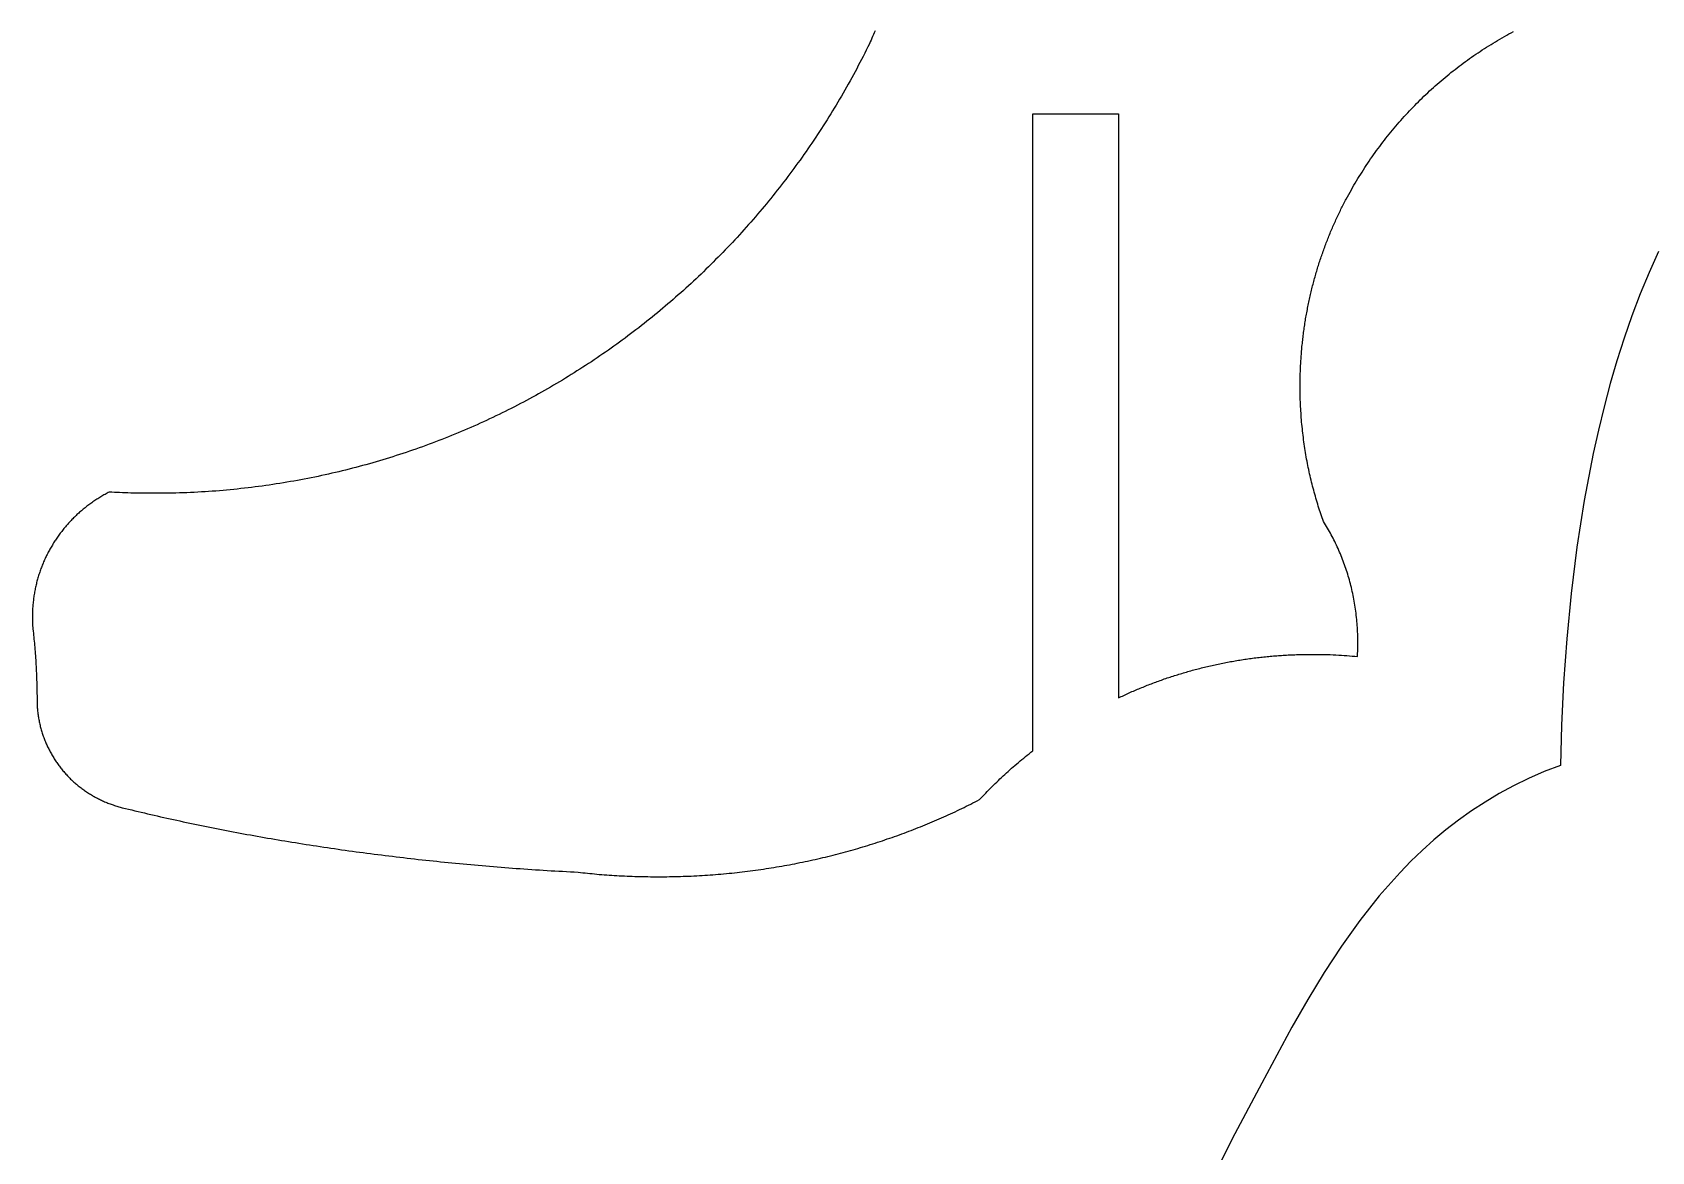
# Model space of a CAD drawing. Extents: x -331 to 1103, y -532 to 1751.
# Drawn here: x 499.1 to 729.2, y 667.9 to 826.9 of the extents above; entities that cross this region are included whole.
import ezdxf

# ---------------------------------------------------------------- set-up
doc = ezdxf.new("R2010")
doc.units = 0
doc.layers.add('Default_Layer', color=1, linetype='CONTINUOUS')

msp = doc.modelspace()

# ---------------------------------------------------------------- linework, layer by layer
at = {"layer": 'Default_Layer'}
for points in [[(618.84, 827.09), (618.72, 826.82), (618.61, 826.56), (618.49, 826.29), (618.38, 826.03), (618.26, 825.77), (618.14, 825.51), (618.03, 825.24), (617.81, 824.8), (617.59, 824.35), (617.36, 823.91), (617.14, 823.47), (616.91, 823.03), (616.68, 822.59), (616.45, 822.15), (616.22, 821.71), (615.99, 821.27), (615.75, 820.84), (615.51, 820.4), (615.27, 819.97), (615.03, 819.54), (614.79, 819.11), (614.55, 818.68), (614.3, 818.25), (614.05, 817.82), (613.8, 817.4), (613.55, 816.97), (613.3, 816.55), (613.04, 816.13), (612.79, 815.71), (612.53, 815.29), (612.27, 814.87), (612.01, 814.45), (611.74, 814.04), (611.48, 813.62), (611.21, 813.21), (610.94, 812.8), (610.67, 812.38), (610.4, 811.97), (610.13, 811.57), (609.85, 811.16), (609.57, 810.75), (609.3, 810.35), (609.02, 809.95), (608.73, 809.54), (608.45, 809.14), (608.17, 808.74), (607.88, 808.35), (607.59, 807.95), (607.3, 807.55), (607.01, 807.16), (606.72, 806.77), (606.42, 806.38), (606.13, 805.99), (605.83, 805.6), (605.53, 805.21), (605.23, 804.82), (604.93, 804.44), (604.62, 804.06), (604.32, 803.67), (604.01, 803.29), (603.7, 802.91), (603.39, 802.54), (603.08, 802.16), (602.77, 801.79), (602.45, 801.41), (602.13, 801.04), (601.82, 800.67), (601.5, 800.3), (601.18, 799.93), (600.85, 799.57), (600.53, 799.2), (600.2, 798.84), (599.88, 798.48), (599.55, 798.11), (599.22, 797.76), (598.89, 797.4), (598.56, 797.04), (598.22, 796.69), (597.88, 796.33), (597.55, 795.98), (597.21, 795.63), (596.87, 795.28), (596.53, 794.93), (596.18, 794.59), (595.84, 794.24), (595.49, 793.9), (595.15, 793.56), (594.8, 793.22), (594.45, 792.88), (594.1, 792.54), (593.74, 792.21), (593.39, 791.88), (593.03, 791.54), (592.68, 791.21), (592.32, 790.88), (591.96, 790.56), (591.6, 790.23), (591.23, 789.9), (590.87, 789.58), (590.5, 789.26), (590.14, 788.94), (589.77, 788.62), (589.4, 788.31), (589.03, 787.99), (588.66, 787.68), (588.28, 787.37), (587.91, 787.06), (587.53, 786.75), (587.15, 786.44), (586.78, 786.13), (586.4, 785.83), (586.01, 785.53), (585.63, 785.23), (585.25, 784.93), (584.86, 784.63), (584.48, 784.34), (584.09, 784.04), (583.7, 783.75), (583.31, 783.46), (582.92, 783.17), (582.52, 782.88), (582.13, 782.6), (581.73, 782.31), (581.34, 782.03), (580.94, 781.75), (580.54, 781.47), (580.14, 781.19), (579.74, 780.92), (579.34, 780.64), (578.93, 780.37), (578.53, 780.1), (578.12, 779.83), (577.71, 779.57), (577.3, 779.3), (576.89, 779.04), (576.48, 778.78), (576.07, 778.52), (575.66, 778.26), (575.24, 778), (574.83, 777.75), (574.41, 777.49), (573.99, 777.24), (573.57, 776.99), (573.15, 776.75), (572.73, 776.5), (572.31, 776.26), (571.88, 776.02), (571.46, 775.77), (571.03, 775.54), (570.61, 775.3), (570.18, 775.06), (569.75, 774.83), (569.32, 774.6), (568.89, 774.37), (568.45, 774.14), (568.02, 773.92), (567.59, 773.69), (567.15, 773.47), (566.71, 773.25), (566.27, 773.03), (565.84, 772.82), (565.4, 772.6), (564.95, 772.39), (564.51, 772.18), (564.07, 771.97), (563.62, 771.76), (563.18, 771.56), (562.73, 771.35), (562.29, 771.15), (561.84, 770.95), (561.39, 770.75), (560.94, 770.56), (560.49, 770.37), (560.03, 770.17), (559.58, 769.98), (559.13, 769.8), (558.67, 769.61), (558.21, 769.43), (557.76, 769.24), (557.3, 769.06), (556.84, 768.88), (556.38, 768.71), (555.92, 768.53), (555.46, 768.36), (554.99, 768.19), (554.53, 768.02), (554.06, 767.86), (553.6, 767.69), (553.13, 767.53), (552.66, 767.37), (552.19, 767.21), (551.73, 767.06), (551.25, 766.9), (550.78, 766.75), (550.31, 766.6), (549.84, 766.45), (549.36, 766.3), (548.89, 766.16), (548.41, 766.02), (547.94, 765.88), (547.46, 765.74), (546.98, 765.6), (546.5, 765.47), (546.02, 765.34), (545.54, 765.21), (545.06, 765.08), (544.58, 764.95), (544.09, 764.83), (543.61, 764.71), (543.13, 764.59), (542.64, 764.47), (542.15, 764.36), (541.67, 764.25), (541.18, 764.13), (540.69, 764.03), (540.2, 763.92), (539.71, 763.81), (539.22, 763.71), (538.72, 763.61), (538.23, 763.51), (537.74, 763.42), (537.24, 763.32), (536.75, 763.23), (536.25, 763.14), (535.76, 763.06), (535.26, 762.97), (534.76, 762.89), (534.26, 762.81), (533.76, 762.73), (533.26, 762.65), (532.76, 762.58), (532.26, 762.51), (531.76, 762.44), (531.25, 762.37), (530.75, 762.3), (530.25, 762.24), (529.74, 762.18), (529.24, 762.12), (528.73, 762.07), (528.22, 762.01), (527.71, 761.96), (527.21, 761.91), (526.7, 761.86), (526.19, 761.82), (525.68, 761.77), (525.16, 761.73), (524.65, 761.7), (524.14, 761.66), (523.63, 761.63), (523.11, 761.59), (522.6, 761.57), (522.08, 761.54), (521.57, 761.51), (521.05, 761.49), (520.54, 761.47), (520.02, 761.45), (519.5, 761.44), (518.98, 761.43), (518.46, 761.42), (517.95, 761.41), (517.42, 761.4), (516.9, 761.4), (516.38, 761.4), (515.96, 761.4), (515.55, 761.4), (515.13, 761.4), (514.71, 761.41), (514.3, 761.42), (513.89, 761.42), (513.48, 761.43), (513.08, 761.44), (512.68, 761.46), (512.28, 761.47), (511.89, 761.48), (511.5, 761.5), (511.12, 761.52), (510.75, 761.54), (510.38, 761.56), (510.02, 761.58), (509.87, 761.5), (509.72, 761.42), (509.57, 761.34), (509.42, 761.25), (509.27, 761.17), (509.12, 761.08), (508.97, 761), (508.83, 760.91), (508.68, 760.82), (508.53, 760.73), (508.39, 760.64), (508.25, 760.55), (508.1, 760.46), (507.96, 760.36), (507.82, 760.27), (507.68, 760.17), (507.54, 760.07), (507.4, 759.97), (507.26, 759.87), (507.13, 759.77), (506.99, 759.67), (506.86, 759.57), (506.72, 759.46), (506.59, 759.36), (506.46, 759.25), (506.33, 759.15), (506.2, 759.04), (506.07, 758.93), (505.94, 758.82), (505.81, 758.71), (505.69, 758.59), (505.56, 758.48), (505.44, 758.37), (505.32, 758.25), (505.19, 758.13), (505.07, 758.02), (504.95, 757.9), (504.83, 757.78), (504.71, 757.66), (504.6, 757.54), (504.48, 757.41), (504.37, 757.29), (504.25, 757.16), (504.14, 757.04), (504.03, 756.91), (503.92, 756.79), (503.81, 756.66), (503.7, 756.53), (503.59, 756.4), (503.48, 756.27), (503.38, 756.14), (503.28, 756), (503.17, 755.87), (503.07, 755.74), (502.97, 755.6), (502.87, 755.47), (502.77, 755.33), (502.67, 755.19), (502.58, 755.05), (502.48, 754.91), (502.39, 754.77), (502.3, 754.63), (502.2, 754.49), (502.11, 754.35), (502.03, 754.2), (501.94, 754.06), (501.85, 753.91), (501.76, 753.77), (501.68, 753.62), (501.6, 753.47), (501.52, 753.33), (501.44, 753.18), (501.36, 753.03), (501.28, 752.88), (501.2, 752.73), (501.13, 752.57), (501.05, 752.42), (500.98, 752.27), (500.91, 752.12), (500.84, 751.96), (500.77, 751.81), (500.7, 751.65), (500.63, 751.49), (500.57, 751.34), (500.5, 751.18), (500.44, 751.02), (500.38, 750.86), (500.32, 750.7), (500.26, 750.54), (500.2, 750.38), (500.15, 750.22), (500.09, 750.05), (500.04, 749.89), (499.99, 749.73), (499.94, 749.56), (499.89, 749.4), (499.84, 749.23), (499.8, 749.06), (499.75, 748.9), (499.71, 748.73), (499.67, 748.56), (499.63, 748.39), (499.59, 748.23), (499.55, 748.06), (499.51, 747.89), (499.48, 747.72), (499.45, 747.54), (499.41, 747.37), (499.38, 747.2), (499.36, 747.03), (499.33, 746.86), (499.3, 746.68), (499.28, 746.51), (499.26, 746.33), (499.24, 746.16), (499.22, 745.98), (499.2, 745.81), (499.18, 745.63), (499.17, 745.45), (499.15, 745.28), (499.14, 745.1), (499.13, 744.92), (499.12, 744.74), (499.11, 744.56), (499.11, 744.38), (499.11, 744.2), (499.1, 744.02), (499.1, 743.84), (499.1, 743.71), (499.1, 743.58), (499.11, 743.45), (499.11, 743.32), (499.11, 743.19), (499.12, 743.06), (499.12, 742.93), (499.13, 742.8), (499.14, 742.67), (499.14, 742.55), (499.15, 742.42), (499.16, 742.3), (499.17, 742.18), (499.18, 742.06), (499.19, 741.95), (499.2, 741.83), (499.24, 741.56), (499.27, 741.27), (499.3, 740.99), (499.33, 740.7), (499.36, 740.42), (499.39, 740.12), (499.41, 739.83), (499.44, 739.53), (499.46, 739.24), (499.49, 738.94), (499.51, 738.64), (499.53, 738.33), (499.55, 738.03), (499.57, 737.72), (499.59, 737.41), (499.61, 737.1), (499.63, 736.79), (499.65, 736.47), (499.66, 736.16), (499.67, 735.84), (499.69, 735.52), (499.7, 735.21), (499.71, 734.89), (499.72, 734.56), (499.73, 734.24), (499.74, 733.92), (499.74, 733.6), (499.75, 733.27), (499.75, 732.95), (499.76, 732.62), (499.76, 732.3), (499.76, 731.97), (499.76, 731.8), (499.77, 731.63), (499.77, 731.46), (499.78, 731.29), (499.79, 731.12), (499.8, 730.95), (499.82, 730.78), (499.83, 730.61), (499.85, 730.44), (499.87, 730.27), (499.89, 730.1), (499.91, 729.94), (499.94, 729.77), (499.96, 729.61), (499.99, 729.44), (500.02, 729.28), (500.05, 729.11), (500.08, 728.95), (500.12, 728.79), (500.15, 728.62), (500.19, 728.46), (500.23, 728.3), (500.27, 728.14), (500.31, 727.98), (500.36, 727.82), (500.4, 727.67), (500.45, 727.51), (500.5, 727.35), (500.55, 727.2), (500.6, 727.04), (500.65, 726.89), (500.71, 726.73), (500.77, 726.58), (500.82, 726.43), (500.88, 726.27), (500.95, 726.12), (501.01, 725.97), (501.07, 725.82), (501.14, 725.68), (501.21, 725.53), (501.27, 725.38), (501.35, 725.23), (501.42, 725.09), (501.49, 724.95), (501.56, 724.8), (501.64, 724.66), (501.72, 724.52), (501.8, 724.38), (501.88, 724.24), (501.96, 724.1), (502.04, 723.96), (502.13, 723.82), (502.21, 723.68), (502.3, 723.55), (502.39, 723.41), (502.48, 723.28), (502.57, 723.15), (502.66, 723.02), (502.76, 722.89), (502.85, 722.76), (502.95, 722.63), (503.04, 722.5), (503.14, 722.37), (503.24, 722.25), (503.34, 722.12), (503.45, 722), (503.55, 721.88), (503.66, 721.75), (503.76, 721.63), (503.87, 721.51), (503.98, 721.4), (504.09, 721.28), (504.2, 721.16), (504.31, 721.05), (504.43, 720.93), (504.54, 720.82), (504.66, 720.71), (504.77, 720.6), (504.89, 720.49), (505.01, 720.38), (505.13, 720.28), (505.25, 720.17), (505.38, 720.07), (505.5, 719.96), (505.62, 719.86), (505.75, 719.76), (505.88, 719.66), (506.01, 719.56), (506.13, 719.46), (506.26, 719.37), (506.4, 719.27), (506.53, 719.18), (506.66, 719.09), (506.79, 719), (506.93, 718.91), (507.07, 718.82), (507.2, 718.73), (507.34, 718.65), (507.48, 718.56), (507.62, 718.48), (507.76, 718.4), (507.9, 718.32), (508.04, 718.24), (508.19, 718.16), (508.33, 718.09), (508.48, 718.01), (508.62, 717.94), (508.77, 717.87), (508.92, 717.8), (509.07, 717.73), (509.22, 717.66), (509.37, 717.6), (509.52, 717.53), (509.67, 717.47), (509.82, 717.41), (509.98, 717.35), (510.13, 717.29), (510.29, 717.24), (510.44, 717.18), (510.6, 717.13), (510.76, 717.07), (510.92, 717.02), (511.08, 716.97), (511.24, 716.93), (511.4, 716.88), (511.56, 716.84), (511.72, 716.79), (511.88, 716.75), (512.33, 716.64), (512.77, 716.53), (513.22, 716.43), (513.67, 716.32), (514.12, 716.21), (514.57, 716.1), (515.02, 716), (515.48, 715.89), (515.93, 715.78), (516.39, 715.68), (516.84, 715.57), (517.3, 715.47), (517.76, 715.37), (518.22, 715.26), (518.68, 715.16), (519.15, 715.06), (519.61, 714.96), (520.07, 714.86), (520.54, 714.76), (521.01, 714.66), (521.47, 714.56), (521.94, 714.46), (522.41, 714.36), (522.88, 714.27), (523.36, 714.17), (523.83, 714.07), (524.3, 713.98), (524.78, 713.88), (525.25, 713.79), (525.73, 713.69), (526.21, 713.6), (526.69, 713.51), (527.17, 713.42), (527.65, 713.32), (528.13, 713.23), (528.62, 713.14), (529.1, 713.05), (529.59, 712.96), (530.07, 712.87), (530.56, 712.79), (531.05, 712.7), (531.54, 712.61), (532.03, 712.53), (532.52, 712.44), (533.01, 712.36), (533.5, 712.27), (534, 712.19), (534.49, 712.1), (534.99, 712.02), (535.48, 711.94), (535.98, 711.86), (536.48, 711.78), (536.98, 711.7), (537.48, 711.62), (537.98, 711.54), (538.48, 711.46), (538.98, 711.38), (539.49, 711.31), (539.99, 711.23), (540.5, 711.15), (541.01, 711.08), (541.51, 711), (542.02, 710.93), (542.53, 710.86), (543.04, 710.78), (543.55, 710.71), (544.06, 710.64), (544.57, 710.57), (545.09, 710.5), (545.6, 710.43), (546.12, 710.36), (546.63, 710.29), (547.15, 710.23), (547.67, 710.16), (548.18, 710.09), (548.7, 710.03), (549.22, 709.96), (549.74, 709.9), (550.26, 709.84), (550.79, 709.77), (551.31, 709.71), (551.83, 709.65), (552.36, 709.59), (552.88, 709.53), (553.41, 709.47), (553.93, 709.41), (554.46, 709.35), (554.99, 709.3), (555.52, 709.24), (556.05, 709.18), (556.58, 709.13), (557.11, 709.07), (557.64, 709.02), (558.17, 708.97), (558.7, 708.91), (559.24, 708.86), (559.77, 708.81), (560.31, 708.76), (560.84, 708.71), (561.38, 708.66), (561.92, 708.62), (562.45, 708.57), (562.99, 708.52), (563.53, 708.47), (564.07, 708.43), (564.61, 708.38), (565.15, 708.34), (565.69, 708.3), (566.23, 708.26), (566.78, 708.21), (567.32, 708.17), (567.86, 708.13), (568.41, 708.09), (568.95, 708.05), (569.5, 708.02), (570.05, 707.98), (570.59, 707.94), (571.14, 707.91), (571.69, 707.87), (572.24, 707.84), (572.79, 707.8), (573.34, 707.77), (573.89, 707.74), (574.44, 707.71), (574.99, 707.68), (575.54, 707.65), (576.09, 707.62), (576.65, 707.59), (576.97, 707.55), (577.29, 707.51), (577.62, 707.48), (577.95, 707.44), (578.29, 707.41), (578.63, 707.38), (578.97, 707.34), (579.31, 707.31), (579.65, 707.28), (580, 707.25), (580.35, 707.23), (580.7, 707.2), (581.06, 707.18), (581.41, 707.15), (581.77, 707.13), (582.13, 707.11), (582.49, 707.09), (582.86, 707.07), (583.22, 707.05), (583.59, 707.03), (583.95, 707.02), (584.32, 707.01), (584.69, 706.99), (585.06, 706.98), (585.44, 706.97), (585.81, 706.96), (586.18, 706.96), (586.56, 706.95), (586.93, 706.94), (587.31, 706.94), (587.69, 706.94), (588.06, 706.94), (588.45, 706.94), (588.84, 706.94), (589.23, 706.94), (589.62, 706.95), (590.01, 706.96), (590.4, 706.96), (590.79, 706.97), (591.17, 706.99), (591.56, 707), (591.95, 707.01), (592.33, 707.03), (592.72, 707.04), (593.1, 707.06), (593.49, 707.08), (593.87, 707.1), (594.26, 707.13), (594.64, 707.15), (595.03, 707.18), (595.41, 707.2), (595.79, 707.23), (596.17, 707.26), (596.56, 707.29), (596.94, 707.32), (597.32, 707.36), (597.7, 707.39), (598.08, 707.43), (598.46, 707.47), (598.84, 707.51), (599.22, 707.55), (599.59, 707.59), (599.97, 707.63), (600.35, 707.68), (600.72, 707.73), (601.1, 707.77), (601.48, 707.82), (601.85, 707.87), (602.23, 707.92), (602.6, 707.98), (602.97, 708.03), (603.35, 708.09), (603.72, 708.15), (604.09, 708.2), (604.46, 708.26), (604.83, 708.33), (605.21, 708.39), (605.58, 708.45), (605.94, 708.52), (606.31, 708.58), (606.68, 708.65), (607.05, 708.72), (607.42, 708.79), (607.78, 708.86), (608.15, 708.94), (608.52, 709.01), (608.88, 709.09), (609.24, 709.16), (609.61, 709.24), (609.97, 709.32), (610.33, 709.4), (610.7, 709.49), (611.06, 709.57), (611.42, 709.65), (611.78, 709.74), (612.14, 709.83), (612.5, 709.92), (612.86, 710.01), (613.21, 710.1), (613.57, 710.19), (613.93, 710.28), (614.28, 710.38), (614.64, 710.47), (614.99, 710.57), (615.35, 710.67), (615.7, 710.77), (616.05, 710.87), (616.4, 710.97), (616.75, 711.08), (617.11, 711.18), (617.46, 711.29), (617.8, 711.4), (618.15, 711.5), (618.5, 711.61), (618.85, 711.72), (619.19, 711.84), (619.54, 711.95), (619.88, 712.06), (620.23, 712.18), (620.57, 712.3), (620.92, 712.41), (621.26, 712.53), (621.6, 712.65), (621.94, 712.77), (622.28, 712.9), (622.62, 713.02), (622.96, 713.15), (623.29, 713.27), (623.63, 713.4), (623.97, 713.53), (624.3, 713.66), (624.64, 713.79), (624.97, 713.92), (625.3, 714.05), (625.64, 714.19), (625.97, 714.32), (626.3, 714.46), (626.63, 714.6), (626.96, 714.74), (627.29, 714.88), (627.61, 715.02), (627.94, 715.16), (628.27, 715.3), (628.59, 715.45), (628.91, 715.59), (629.24, 715.74), (629.56, 715.88), (629.88, 716.03), (630.2, 716.18), (630.52, 716.33), (630.84, 716.49), (631.16, 716.64), (631.48, 716.79), (631.79, 716.95), (632.11, 717.1), (632.42, 717.26), (632.74, 717.42), (633.05, 717.58), (633.36, 717.74), (633.68, 717.9), (633.89, 718.13), (634.11, 718.36), (634.33, 718.59), (634.55, 718.82), (634.77, 719.05), (634.99, 719.28), (635.22, 719.5), (635.44, 719.73), (635.67, 719.95), (635.89, 720.17), (636.12, 720.39), (636.35, 720.61), (636.58, 720.83), (636.81, 721.05), (637.05, 721.27), (637.28, 721.48), (637.52, 721.7), (637.75, 721.91), (637.99, 722.12), (638.23, 722.34), (638.47, 722.55), (638.71, 722.76), (638.96, 722.97), (639.2, 723.18), (639.45, 723.39), (639.7, 723.6), (639.95, 723.8), (640.2, 724.01), (640.46, 724.22), (640.71, 724.42), (640.97, 724.63), (641.23, 724.83), (641.23, 815.31), (653.41, 815.31), (653.41, 732.34), (653.6, 732.43), (653.79, 732.52), (653.98, 732.61), (654.17, 732.7), (654.37, 732.79), (654.56, 732.88), (654.75, 732.97), (654.94, 733.05), (655.14, 733.14), (655.33, 733.23), (655.53, 733.31), (655.72, 733.4), (655.92, 733.48), (656.11, 733.56), (656.31, 733.65), (656.51, 733.73), (656.71, 733.81), (656.9, 733.89), (657.1, 733.97), (657.3, 734.05), (657.5, 734.13), (657.7, 734.21), (657.9, 734.29), (658.1, 734.36), (658.3, 734.44), (658.51, 734.51), (658.71, 734.59), (658.91, 734.66), (659.12, 734.74), (659.32, 734.81), (659.52, 734.88), (659.73, 734.96), (659.93, 735.03), (660.14, 735.1), (660.34, 735.17), (660.55, 735.24), (660.76, 735.31), (660.96, 735.37), (661.17, 735.44), (661.38, 735.51), (661.59, 735.57), (661.8, 735.64), (662.01, 735.7), (662.22, 735.77), (662.43, 735.83), (662.64, 735.89), (662.85, 735.96), (663.06, 736.02), (663.27, 736.08), (663.48, 736.14), (663.69, 736.2), (663.91, 736.26), (664.12, 736.31), (664.33, 736.37), (664.55, 736.43), (664.76, 736.48), (664.98, 736.54), (665.19, 736.59), (665.41, 736.65), (665.62, 736.7), (665.84, 736.75), (666.06, 736.8), (666.27, 736.85), (666.49, 736.9), (666.71, 736.95), (666.93, 737), (667.14, 737.05), (667.36, 737.1), (667.58, 737.14), (667.8, 737.19), (668.02, 737.23), (668.24, 737.28), (668.46, 737.32), (668.68, 737.36), (668.9, 737.41), (669.12, 737.45), (669.35, 737.49), (669.57, 737.53), (669.79, 737.57), (670.01, 737.6), (670.24, 737.64), (670.46, 737.68), (670.68, 737.72), (670.91, 737.75), (671.13, 737.79), (671.36, 737.82), (671.58, 737.85), (671.81, 737.88), (672.03, 737.92), (672.26, 737.95), (672.48, 737.98), (672.71, 738.01), (672.94, 738.03), (673.16, 738.06), (673.39, 738.09), (673.62, 738.12), (673.85, 738.14), (674.07, 738.17), (674.3, 738.19), (674.53, 738.21), (674.76, 738.23), (674.99, 738.26), (675.22, 738.28), (675.45, 738.3), (675.68, 738.32), (675.91, 738.33), (676.14, 738.35), (676.37, 738.37), (676.6, 738.38), (676.83, 738.4), (677.06, 738.41), (677.29, 738.43), (677.52, 738.44), (677.76, 738.45), (677.99, 738.46), (678.22, 738.47), (678.45, 738.48), (678.69, 738.49), (678.92, 738.5), (679.15, 738.51), (679.39, 738.51), (679.62, 738.52), (679.85, 738.52), (680.09, 738.53), (680.32, 738.53), (680.56, 738.53), (680.79, 738.53), (681.03, 738.53), (681.45, 738.53), (681.86, 738.53), (682.28, 738.52), (682.69, 738.51), (683.1, 738.5), (683.51, 738.49), (683.92, 738.47), (684.32, 738.45), (684.72, 738.43), (685.11, 738.41), (685.5, 738.38), (685.88, 738.35), (686.26, 738.33), (686.63, 738.29), (687, 738.26), (687.36, 738.22), (687.38, 738.46), (687.39, 738.7), (687.4, 738.95), (687.41, 739.2), (687.42, 739.47), (687.42, 739.73), (687.42, 740), (687.42, 740.27), (687.42, 740.56), (687.42, 740.86), (687.41, 741.16), (687.4, 741.45), (687.39, 741.74), (687.38, 742.04), (687.36, 742.33), (687.34, 742.62), (687.32, 742.91), (687.29, 743.2), (687.27, 743.49), (687.24, 743.78), (687.21, 744.07), (687.17, 744.36), (687.13, 744.65), (687.09, 744.93), (687.05, 745.22), (687.01, 745.5), (686.96, 745.78), (686.91, 746.07), (686.86, 746.35), (686.81, 746.63), (686.75, 746.91), (686.69, 747.19), (686.63, 747.46), (686.57, 747.74), (686.5, 748.02), (686.43, 748.29), (686.36, 748.56), (686.29, 748.84), (686.22, 749.11), (686.14, 749.38), (686.06, 749.65), (685.98, 749.92), (685.89, 750.18), (685.81, 750.45), (685.72, 750.72), (685.63, 750.98), (685.54, 751.24), (685.44, 751.5), (685.35, 751.76), (685.25, 752.02), (685.15, 752.28), (685.04, 752.54), (684.94, 752.79), (684.83, 753.05), (684.72, 753.3), (684.61, 753.55), (684.5, 753.8), (684.38, 754.05), (684.26, 754.3), (684.14, 754.54), (684.02, 754.79), (683.9, 755.03), (683.77, 755.27), (683.65, 755.52), (683.52, 755.75), (683.39, 755.99), (683.25, 756.23), (683.12, 756.46), (682.98, 756.7), (682.84, 756.93), (682.7, 757.16), (682.56, 757.39), (682.46, 757.66), (682.37, 757.93), (682.27, 758.2), (682.18, 758.47), (682.08, 758.75), (681.99, 759.02), (681.9, 759.3), (681.81, 759.58), (681.72, 759.86), (681.64, 760.14), (681.55, 760.42), (681.47, 760.7), (681.39, 760.98), (681.3, 761.27), (681.22, 761.55), (681.15, 761.84), (681.07, 762.13), (680.99, 762.42), (680.92, 762.71), (680.85, 763), (680.78, 763.29), (680.71, 763.58), (680.64, 763.88), (680.57, 764.17), (680.51, 764.47), (680.45, 764.77), (680.38, 765.07), (680.32, 765.36), (680.26, 765.66), (680.21, 765.97), (680.15, 766.27), (680.1, 766.57), (680.04, 766.87), (679.99, 767.18), (679.94, 767.48), (679.9, 767.79), (679.85, 768.1), (679.8, 768.4), (679.76, 768.71), (679.72, 769.02), (679.68, 769.33), (679.64, 769.64), (679.6, 769.95), (679.57, 770.26), (679.54, 770.58), (679.5, 770.89), (679.47, 771.2), (679.44, 771.52), (679.42, 771.83), (679.39, 772.15), (679.37, 772.47), (679.35, 772.78), (679.33, 773.1), (679.31, 773.42), (679.29, 773.74), (679.28, 774.06), (679.26, 774.38), (679.25, 774.7), (679.24, 775.02), (679.23, 775.34), (679.23, 775.66), (679.22, 775.99), (679.22, 776.31), (679.22, 776.63), (679.22, 776.86), (679.22, 777.09), (679.22, 777.31), (679.23, 777.54), (679.23, 777.77), (679.24, 777.99), (679.24, 778.22), (679.25, 778.45), (679.26, 778.67), (679.26, 778.9), (679.27, 779.12), (679.28, 779.35), (679.29, 779.57), (679.31, 779.8), (679.32, 780.02), (679.33, 780.25), (679.35, 780.47), (679.36, 780.7), (679.38, 780.92), (679.4, 781.14), (679.41, 781.36), (679.43, 781.59), (679.45, 781.81), (679.47, 782.03), (679.49, 782.25), (679.51, 782.48), (679.54, 782.7), (679.56, 782.92), (679.59, 783.14), (679.61, 783.36), (679.64, 783.58), (679.66, 783.8), (679.69, 784.02), (679.72, 784.24), (679.75, 784.46), (679.78, 784.68), (679.81, 784.9), (679.84, 785.11), (679.88, 785.33), (679.91, 785.55), (679.94, 785.77), (679.98, 785.98), (680.01, 786.2), (680.05, 786.42), (680.09, 786.63), (680.13, 786.85), (680.17, 787.06), (680.21, 787.28), (680.25, 787.49), (680.29, 787.71), (680.33, 787.92), (680.37, 788.14), (680.42, 788.35), (680.46, 788.56), (680.51, 788.77), (680.55, 788.99), (680.6, 789.2), (680.65, 789.41), (680.7, 789.62), (680.75, 789.83), (680.8, 790.04), (680.85, 790.25), (680.9, 790.46), (680.95, 790.67), (681, 790.88), (681.06, 791.09), (681.11, 791.3), (681.17, 791.51), (681.22, 791.71), (681.28, 791.92), (681.34, 792.13), (681.4, 792.34), (681.46, 792.54), (681.52, 792.75), (681.58, 792.95), (681.64, 793.16), (681.7, 793.36), (681.76, 793.57), (681.83, 793.77), (681.89, 793.97), (681.95, 794.18), (682.02, 794.38), (682.09, 794.58), (682.15, 794.78), (682.22, 794.98), (682.29, 795.18), (682.36, 795.38), (682.43, 795.58), (682.5, 795.78), (682.57, 795.98), (682.64, 796.18), (682.72, 796.38), (682.79, 796.58), (682.86, 796.77), (682.94, 796.97), (683.01, 797.17), (683.09, 797.36), (683.17, 797.56), (683.24, 797.75), (683.32, 797.95), (683.4, 798.14), (683.48, 798.34), (683.56, 798.53), (683.64, 798.72), (683.72, 798.92), (683.81, 799.11), (683.89, 799.3), (683.97, 799.49), (684.06, 799.68), (684.14, 799.87), (684.23, 800.06), (684.31, 800.25), (684.4, 800.44), (684.49, 800.62), (684.58, 800.81), (684.67, 801), (684.76, 801.19), (684.85, 801.37), (684.94, 801.56), (685.03, 801.74), (685.12, 801.93), (685.21, 802.11), (685.31, 802.29), (685.4, 802.48), (685.5, 802.66), (685.59, 802.84), (685.69, 803.02), (685.78, 803.2), (685.96, 803.53), (686.14, 803.86), (686.32, 804.18), (686.5, 804.5), (686.68, 804.83), (686.87, 805.15), (687.06, 805.47), (687.25, 805.78), (687.44, 806.1), (687.63, 806.42), (687.83, 806.73), (688.02, 807.04), (688.22, 807.35), (688.42, 807.66), (688.62, 807.97), (688.83, 808.28), (689.04, 808.58), (689.24, 808.89), (689.45, 809.19), (689.66, 809.49), (689.88, 809.79), (690.09, 810.09), (690.31, 810.38), (690.53, 810.68), (690.75, 810.97), (690.97, 811.26), (691.2, 811.55), (691.42, 811.84), (691.65, 812.13), (691.88, 812.42), (692.11, 812.7), (692.34, 812.98), (692.58, 813.26), (692.81, 813.54), (693.05, 813.82), (693.29, 814.1), (693.53, 814.37), (693.77, 814.65), (694.02, 814.92), (694.27, 815.19), (694.51, 815.46), (694.76, 815.72), (695.01, 815.99), (695.27, 816.25), (695.52, 816.51), (695.78, 816.77), (696.04, 817.03), (696.3, 817.29), (696.56, 817.54), (696.82, 817.8), (697.08, 818.05), (697.35, 818.3), (697.62, 818.55), (697.89, 818.79), (698.16, 819.04), (698.43, 819.28), (698.7, 819.52), (698.98, 819.76), (699.26, 820), (699.53, 820.24), (699.81, 820.47), (700.1, 820.71), (700.38, 820.94), (700.66, 821.17), (700.95, 821.39), (701.24, 821.62), (701.53, 821.84), (701.82, 822.06), (702.11, 822.28), (702.4, 822.5), (702.7, 822.72), (702.99, 822.93), (703.29, 823.15), (703.59, 823.36), (703.89, 823.57), (704.19, 823.77), (704.5, 823.98), (704.8, 824.18), (705.11, 824.38), (705.41, 824.58), (705.72, 824.78), (706.03, 824.98), (706.35, 825.17), (706.66, 825.36), (706.97, 825.55), (707.29, 825.74), (707.61, 825.93), (707.93, 826.11), (708.25, 826.3), (708.57, 826.48), (708.89, 826.66), (709.22, 826.83), (709.54, 827.01)], [(730.16, 795.76), (728.8, 792.78), (727.53, 789.73), (726.35, 786.62), (725.25, 783.45), (724.22, 780.24), (723.28, 776.99), (722.4, 773.7), (721.6, 770.39), (720.86, 767.07), (719.58, 760.39), (718.54, 753.74), (717.72, 747.16), (717.1, 740.71), (716.65, 734.46), (716.37, 728.45), (716.21, 722.76), (713.91, 721.87), (711.69, 720.9), (709.56, 719.86), (707.49, 718.74), (705.5, 717.55), (703.59, 716.3), (701.74, 714.98), (699.95, 713.6), (698.23, 712.17), (696.57, 710.67), (694.97, 709.13), (693.42, 707.53), (690.47, 704.21), (687.71, 700.72), (685.11, 697.08), (682.65, 693.34), (680.3, 689.49), (678.06, 685.58), (673.76, 677.64), (669.59, 669.7), (667.66, 665.86)]]:
    msp.add_lwpolyline(points, dxfattribs=at)

doc.saveas('drawing.dxf')
